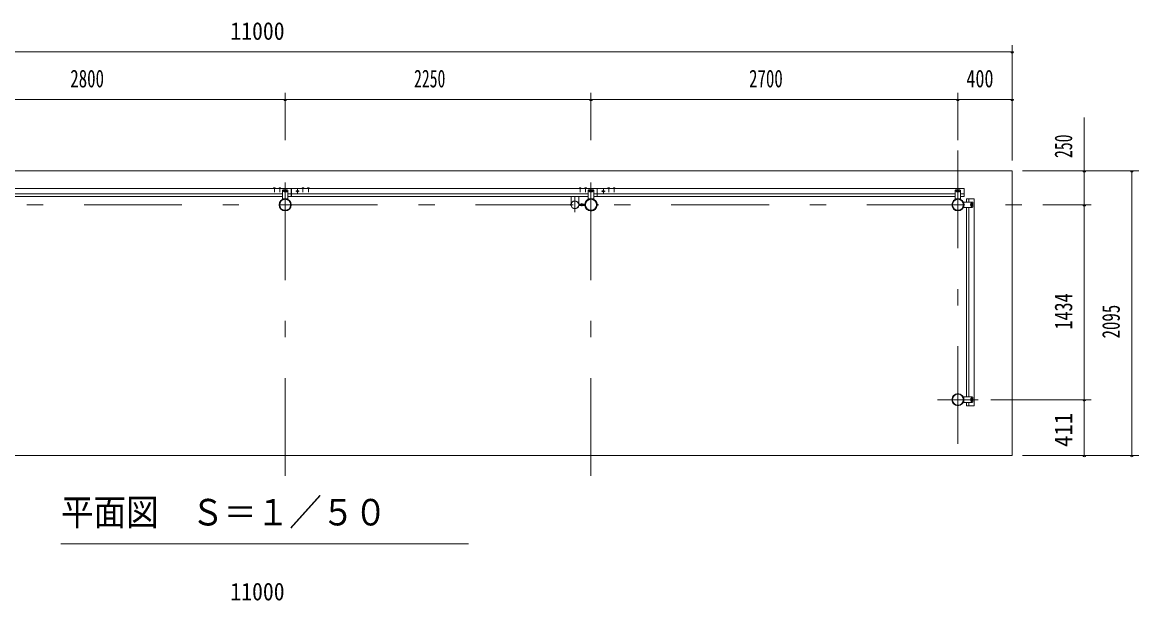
# Model space of a CAD drawing. Units: millimetres, scale not verified, with parts at other scales. Extents: x -26655 to 26659, y -10500 to 10500.
# Drawn here: x 2102 to 10316, y -4498 to -243 of the extents above; entities that cross this region are included whole.
import ezdxf
from ezdxf.enums import TextEntityAlignment as Align

# ---------------------------------------------------------------- set-up
doc = ezdxf.new("R2010")
doc.units = ezdxf.units.MM
doc.header["$LTSCALE"] = 60
doc.linetypes.add('USER3', pattern=[24, 12, -5, 2, -5])
for name, color, linetype, lineweight in [('0-2_1-05BOLD', 7, 'Continuous', 18), ('0-3_1-25CENTER', 3, 'USER3', 18), ('0-5_1-55DIM', 3, 'Continuous', 18)]:
    doc.layers.add(name, color=color, linetype=linetype, lineweight=lineweight)
doc.styles.add('ＭＳ ゴシック', font='')
doc.styles.get('ＭＳ ゴシック').set_extended_font_data('MS Gothic')

msp = doc.modelspace()

# ---------------------------------------------------------------- linework, layer by layer
at = {"layer": '0-2_1-05BOLD'}
for p, q in [((9031.49, -1465.78), (1282.49, -1465.78)), ((3952.09, -1460.18), (3951.22, -1460.68)), ((3951.22, -1460.68), (3951.22, -1464.18)), ((3961.89, -1460.18), (3952.09, -1460.18)), ((3954.1, -1460.68), (3954.1, -1464.18)), ((3959.88, -1460.68), (3959.88, -1464.18)), ((3963.24, -1464.18), (3963.24, -1465.78)), ((3992.09, -1460.18), (3991.22, -1460.68)), ((3991.22, -1460.68), (3991.22, -1464.18)), ((4001.89, -1460.18), (3992.09, -1460.18)), ((3994.1, -1460.68), (3994.1, -1464.18)), ((3999.88, -1460.68), (3999.88, -1464.18)), ((4003.24, -1464.18), (4003.24, -1465.78)), ((4021.49, -1475.28), (4051.49, -1475.28)), ((4081.49, -1523.38), (4081.49, -1465.78)), ((4081.49, -1467.38), (4082.49, -1467.38)), ((4082.49, -1523.38), (4082.49, -1465.78)), ((4162.09, -1460.18), (4161.22, -1460.68)), ((4161.22, -1460.68), (4161.22, -1464.18)), ((4171.89, -1460.18), (4162.09, -1460.18)), ((4164.1, -1460.68), (4164.1, -1464.18)), ((4169.87, -1460.68), (4169.87, -1464.18)), ((4173.24, -1464.18), (4173.24, -1465.78)), ((4202.09, -1460.18), (4201.22, -1460.68)), ((4201.22, -1460.68), (4201.22, -1464.18)), ((4211.89, -1460.18), (4202.09, -1460.18)), ((4204.1, -1460.68), (4204.1, -1464.18)), ((4209.88, -1460.68), (4209.88, -1464.18)), ((4213.24, -1464.18), (4213.24, -1465.78)), ((6200.74, -1464.18), (6200.74, -1465.78)), ((6213.24, -1464.18), (6200.74, -1464.18)), ((6204.1, -1460.68), (6204.1, -1464.18)), ((6209.88, -1460.68), (6209.88, -1464.18)), ((6211.89, -1460.18), (6212.76, -1460.68)), ((6212.76, -1460.68), (6212.76, -1464.18)), ((6213.24, -1464.18), (6213.24, -1465.78)), ((6240.74, -1464.18), (6240.74, -1465.78)), ((6253.24, -1464.18), (6240.74, -1464.18)), ((6244.1, -1460.68), (6244.1, -1464.18)), ((6249.88, -1460.68), (6249.88, -1464.18)), ((6251.89, -1460.18), (6252.76, -1460.68)), ((6252.76, -1460.68), (6252.76, -1464.18)), ((6253.24, -1464.18), (6253.24, -1465.78)), ((6271.49, -1475.28), (6301.49, -1475.28)), ((6331.49, -1523.38), (6331.49, -1465.78)), ((6331.49, -1467.38), (6332.49, -1467.38)), ((6332.49, -1523.38), (6332.49, -1465.78)), ((6412.09, -1460.18), (6411.22, -1460.68)), ((6411.22, -1460.68), (6411.22, -1464.18)), ((6421.89, -1460.18), (6412.09, -1460.18)), ((6414.1, -1460.68), (6414.1, -1464.18)), ((6419.88, -1460.68), (6419.88, -1464.18)), ((6423.24, -1464.18), (6423.24, -1465.78)), ((6452.09, -1460.18), (6451.22, -1460.68)), ((6451.22, -1460.68), (6451.22, -1464.18)), ((6461.89, -1460.18), (6452.09, -1460.18)), ((6454.1, -1460.68), (6454.1, -1464.18)), ((6459.88, -1460.68), (6459.88, -1464.18)), ((6463.24, -1464.18), (6463.24, -1465.78)), ((8971.49, -1475.28), (9001.49, -1475.28)), ((9031.49, -1523.38), (9031.49, -1465.78)), ((1282.49, -1505.78), (4016.49, -1505.78)), ((4016.49, -1480.28), (4016.49, -1540.78)), ((4016.49, -1540.78), (4056.49, -1540.78)), ((4027.99, -1481.78), (4031.69, -1481.78)), ((4031.69, -1489.78), (4027.99, -1489.78)), ((4031.49, -1488.67), (4031.49, -1482.89)), ((4036.49, -1491.55), (4031.49, -1488.67)), ((4041.49, -1488.67), (4036.49, -1491.55)), ((4041.29, -1481.78), (4044.99, -1481.78)), ((4044.99, -1489.78), (4041.29, -1489.78)), ((4041.49, -1488.67), (4041.49, -1482.89)), ((4056.49, -1480.28), (4056.49, -1540.78)), ((4056.49, -1505.78), (6266.49, -1505.78)), ((6266.49, -1523.38), (4056.49, -1523.38)), ((4082.49, -1502.38), (4081.49, -1502.38)), ((4122.49, -1488.67), (4127.49, -1491.55)), ((4127.49, -1491.55), (4132.49, -1488.67)), ((4132.49, -1488.67), (4132.49, -1482.89)), ((6140.99, -1575.81), (6140.99, -1523.38)), ((6195.99, -1575.81), (6195.99, -1523.38)), ((6266.49, -1480.28), (6266.49, -1540.78)), ((6306.49, -1540.78), (6266.49, -1540.78)), ((6277.99, -1481.78), (6281.69, -1481.78)), ((6281.69, -1489.78), (6277.99, -1489.78)), ((6286.49, -1480), (6281.49, -1482.89)), ((6291.49, -1482.89), (6286.49, -1480)), ((6291.29, -1481.78), (6294.99, -1481.78)), ((6294.99, -1489.78), (6291.29, -1489.78)), ((6291.49, -1488.67), (6291.49, -1482.89)), ((6306.49, -1480.28), (6306.49, -1540.78)), ((6306.49, -1505.78), (8966.49, -1505.78)), ((8966.49, -1523.38), (6306.49, -1523.38)), ((6332.49, -1502.38), (6331.49, -1502.38)), ((6372.49, -1488.67), (6377.49, -1491.55)), ((6377.49, -1491.55), (6382.49, -1488.67)), ((6382.49, -1488.67), (6382.49, -1482.89)), ((8966.49, -1480.28), (8966.49, -1540.78)), ((8966.49, -1540.78), (9006.49, -1540.78)), ((8977.99, -1481.78), (8981.69, -1481.78)), ((8981.69, -1489.78), (8977.99, -1489.78)), ((8986.49, -1480), (8981.49, -1482.89)), ((8981.49, -1488.67), (8981.49, -1482.89)), ((8991.49, -1482.89), (8986.49, -1480)), ((8991.29, -1481.78), (8994.99, -1481.78)), ((8994.99, -1489.78), (8991.29, -1489.78)), ((8991.49, -1488.67), (8991.49, -1482.89)), ((9006.49, -1480.28), (9006.49, -1540.78)), ((9006.49, -1505.78), (9031.49, -1505.78)), ((9031.49, -1523.38), (9006.49, -1523.38)), ((9048.44, -1540.33), (9048.44, -1565.33)), ((9066.04, -1565.33), (9066.04, -1540.33)), ((6195.83, -1582.33), (6242.04, -1582.33)), ((6195.83, -1588.32), (6242.04, -1588.32)), ((6197.23, -1580.72), (6240.57, -1580.72)), ((6197.23, -1589.93), (6240.57, -1589.93)), ((9031.04, -1605.33), (9031.04, -1565.33)), ((9091.54, -1565.33), (9031.04, -1565.33)), ((9091.54, -1605.33), (9031.04, -1605.33)), ((9048.44, -1605.33), (9048.44, -2999.33)), ((9066.04, -2999.33), (9066.04, -1605.33)), ((9082.04, -1576.83), (9082.04, -1580.53)), ((9082.04, -1590.13), (9082.04, -1593.83)), ((9083.15, -1580.33), (9088.92, -1580.33)), ((9088.92, -1580.33), (9091.81, -1585.33)), ((9091.81, -1585.33), (9088.93, -1590.33)), ((9090.04, -1580.53), (9090.04, -1576.83)), ((9090.04, -1593.83), (9090.04, -1590.13)), ((9096.54, -1600.33), (9096.54, -1570.33)), ((9080.26, -3019.33), (9083.15, -3014.33)), ((9083.15, -3024.33), (9080.26, -3019.33)), ((9082.04, -3014.53), (9082.04, -3010.83)), ((9082.04, -3027.83), (9082.04, -3024.13)), ((9083.15, -3014.33), (9088.93, -3014.33)), ((9090.04, -3010.83), (9090.04, -3014.53)), ((9090.04, -3024.13), (9090.04, -3027.83)), ((9096.54, -3004.33), (9096.54, -3034.33)), ((9091.54, -3039.33), (9031.04, -3039.33)), ((9048.44, -3064.33), (9048.44, -3039.33)), ((9048.44, -3064.33), (9106.04, -3064.33)), ((9066.04, -3039.33), (9066.04, -3064.33))]:
    msp.add_line(p, q, dxfattribs=at)
msp.add_lwpolyline([(-1613.51, -3430.33), (-1613.51, -1335.33), (9386.48, -1335.33), (9386.48, -3430.33)], close=True, dxfattribs=at)
for points in [[(4016.49, -1523.38), (1282.49, -1523.38), (1282.49, -1465.78)], [(3963.24, -1464.18), (3950.74, -1464.18), (3950.74, -1465.78)], [(3961.89, -1460.18), (3962.76, -1460.68), (3962.76, -1464.18)], [(4003.24, -1464.18), (3990.74, -1464.18), (3990.74, -1465.78)], [(4001.89, -1460.18), (4002.76, -1460.68), (4002.76, -1464.18)], [(4173.24, -1464.18), (4160.74, -1464.18), (4160.74, -1465.78)], [(4171.89, -1460.18), (4172.76, -1460.68), (4172.76, -1464.18)], [(4213.24, -1464.18), (4200.74, -1464.18), (4200.74, -1465.78)], [(4211.89, -1460.18), (4212.76, -1460.68), (4212.76, -1464.18)], [(6211.89, -1460.18), (6202.09, -1460.18), (6201.22, -1460.68), (6201.22, -1464.18)], [(6251.89, -1460.18), (6242.09, -1460.18), (6241.22, -1460.68), (6241.22, -1464.18)], [(6423.24, -1464.18), (6410.74, -1464.18), (6410.74, -1465.78)], [(6421.89, -1460.18), (6422.76, -1460.68), (6422.76, -1464.18)], [(6463.24, -1464.18), (6450.74, -1464.18), (6450.74, -1465.78)], [(6461.89, -1460.18), (6462.76, -1460.68), (6462.76, -1464.18)], [(4041.49, -1482.89), (4036.49, -1480), (4031.49, -1482.89)], [(4122.49, -1488.67), (4122.49, -1482.89), (4127.49, -1480), (4132.49, -1482.89)], [(6291.49, -1488.67), (6286.49, -1491.55), (6281.49, -1488.67), (6281.49, -1482.89)], [(6372.49, -1488.67), (6372.49, -1482.89), (6377.49, -1480), (6382.49, -1482.89)], [(8991.49, -1488.67), (8986.49, -1491.55), (8981.49, -1488.67)], [(9048.44, -1540.33), (9106.04, -1540.33), (9106.04, -3064.33)], [(9083.15, -1580.33), (9080.26, -1585.33), (9083.15, -1590.33), (9088.93, -1590.33)], [(9091.54, -2999.33), (9031.04, -2999.33), (9031.04, -3039.33)], [(9083.15, -3024.33), (9088.92, -3024.33), (9091.81, -3019.33), (9088.93, -3014.33)]]:
    msp.add_lwpolyline(points, dxfattribs=at)
for centre, radius in [((4036.49, -1585.33), 44.55), ((4036.49, -1585.33), 40.35), ((4036.49, -1485.78), 6.25), ((4036.49, -1485.78), 4.9), ((4127.49, -1485.78), 6.25), ((4127.49, -1485.78), 4.9), ((6168.49, -1585.33), 27.5), ((6286.49, -1585.33), 44.55), ((6286.49, -1585.33), 40.35), ((6286.49, -1485.78), 6.25), ((6286.49, -1485.78), 4.9), ((6377.49, -1485.78), 6.25), ((6377.49, -1485.78), 4.9), ((8986.49, -1585.33), 44.55), ((8986.49, -1585.33), 40.35), ((8986.49, -1485.78), 6.25), ((8986.49, -1485.78), 4.9), ((6137.14, -1585.33), 2.25), ((6334.89, -1585.33), 2.25), ((9086.04, -1585.33), 6.25), ((9086.04, -1585.33), 4.9), ((8986.49, -3019.33), 44.55), ((8986.49, -3019.33), 40.35), ((9086.04, -3019.33), 6.25), ((9086.04, -3019.33), 4.9)]:
    msp.add_circle(centre, radius, dxfattribs=at)
for centre, radius, start, end in [((3952.66, -1462.49), 2.32, 51.45377, 90), ((3956.99, -1468.69), 8.51, 70.16867, 109.82912), ((3961.32, -1462.5), 2.32, 90, 128.53143), ((3992.66, -1462.49), 2.32, 51.45377, 90), ((3996.99, -1468.69), 8.51, 70.16867, 109.82912), ((4001.32, -1462.5), 2.32, 90, 128.53143), ((4021.49, -1480.28), 5, 90, 180), ((4051.49, -1480.28), 5, 0, 90), ((4162.66, -1462.49), 2.32, 51.45377, 90), ((4166.99, -1468.69), 8.51, 70.16867, 109.82912), ((4171.32, -1462.5), 2.32, 90, 128.53143), ((4202.66, -1462.49), 2.32, 51.45377, 90), ((4206.99, -1468.69), 8.51, 70.16867, 109.82912), ((4211.32, -1462.5), 2.32, 90, 128.53143), ((6202.66, -1462.49), 2.32, 51.45377, 90), ((6206.99, -1468.69), 8.51, 70.16867, 109.82912), ((6211.32, -1462.5), 2.32, 90, 128.53143), ((6242.66, -1462.49), 2.32, 51.45377, 90), ((6246.99, -1468.69), 8.51, 70.16867, 109.82912), ((6251.32, -1462.5), 2.32, 90, 128.53143), ((6271.49, -1480.28), 5, 90, 180), ((6301.49, -1480.28), 5, 0, 90), ((6412.66, -1462.49), 2.32, 51.45377, 90), ((6416.99, -1468.69), 8.51, 70.16867, 109.82912), ((6421.32, -1462.5), 2.32, 90, 128.53143), ((6452.66, -1462.49), 2.32, 51.45377, 90), ((6456.99, -1468.69), 8.51, 70.16867, 109.82912), ((6461.32, -1462.5), 2.32, 90, 128.53143), ((8971.49, -1480.28), 5, 90, 180), ((9001.49, -1480.28), 5, 0, 90), ((4027.99, -1485.78), 4, 90, 270), ((4044.99, -1485.78), 4, 270, 90), ((6168.49, -1585.33), 29.1, 9.09488, 180), ((6168.49, -1602.73), 44.9, 109.58864, 127.76454), ((6168.49, -1602.73), 44.9, 52.23546, 70.41136), ((6286.49, -1585.33), 46.15, 359.99892, 174.27287), ((6277.99, -1485.78), 4, 90, 270), ((6294.99, -1485.78), 4, 270, 90), ((8977.99, -1485.78), 4, 90, 270), ((8994.99, -1485.78), 4, 270, 90), ((6137.14, -1585.33), 3.85, 51.34222, 0), ((6168.49, -1585.33), 29.1, 185.93016, 350.90979), ((6286.49, -1585.33), 46.15, 185.71837, 356.21085), ((6334.89, -1585.33), 3.85, 180, 127.90752), ((9086.04, -1576.83), 4, 0, 180), ((9086.04, -1593.83), 4, 180, 0), ((9091.54, -1570.33), 5, 0, 90), ((9091.54, -1600.33), 5, 270, 0), ((9086.04, -3010.83), 4, 0, 180), ((9086.04, -3027.83), 4, 180, 0), ((9091.54, -3004.33), 5, 0, 90), ((9091.54, -3034.33), 5, 270, 0)]:
    msp.add_arc(centre, radius, start, end, dxfattribs=at)
at = {"layer": '0-3_1-25CENTER'}
for p, q in [((4036.49, -3580.33), (4036.49, -1185.33)), ((6286.49, -3580.33), (6286.49, -1185.33)), ((8986.49, -1185.33), (8986.49, -3580.33)), ((3956.99, -1457.76), (3956.99, -1492.64)), ((3996.99, -1457.76), (3996.99, -1492.64)), ((4127.49, -1505.78), (4127.49, -1465.78)), ((4166.99, -1457.76), (4166.99, -1492.64)), ((4206.99, -1457.76), (4206.99, -1492.64)), ((6206.99, -1457.76), (6206.99, -1492.64)), ((6246.99, -1457.76), (6246.99, -1492.64)), ((6377.49, -1505.78), (6377.49, -1465.78)), ((6416.99, -1457.76), (6416.99, -1492.64)), ((6456.99, -1457.76), (6456.99, -1492.64)), ((4053.99, -1485.78), (4018.99, -1485.78)), ((4114.99, -1485.78), (4139.99, -1485.78)), ((6168.49, -1530.33), (6168.49, -1640.33)), ((6303.99, -1485.78), (6268.99, -1485.78)), ((6364.99, -1485.78), (6389.99, -1485.78)), ((9003.99, -1485.78), (8968.99, -1485.78)), ((-1763.51, -1585.33), (9536.49, -1585.33)), ((6218.97, -1596.09), (6218.97, -1574.56)), ((9086.04, -1567.83), (9086.04, -1602.83)), ((8836.49, -3019.33), (9136.49, -3019.33)), ((9086.04, -3036.83), (9086.04, -3001.83))]:
    msp.add_line(p, q, dxfattribs=at)
at = {"layer": '0-5_1-55DIM'}
for p, q in [((9386.48, -1260.33), (9386.48, -410.33)), ((-1613.51, -460.33), (9386.48, -460.33)), ((9396.48, -460.33), (9376.48, -460.33)), ((-1613.51, -810.33), (9386.48, -810.33)), ((4046.49, -810.33), (4026.49, -810.33)), ((4036.49, -1110.33), (4036.49, -760.33)), ((6296.49, -810.33), (6276.49, -810.33)), ((6286.49, -1110.33), (6286.49, -760.33)), ((8996.49, -810.33), (8976.49, -810.33)), ((8986.49, -1110.33), (8986.49, -760.33)), ((9396.48, -810.33), (9376.48, -810.33)), ((9916.49, -3430.33), (9916.49, -942.83)), ((9461.49, -1335.33), (10316.49, -1335.33)), ((9926.49, -1335.33), (9906.49, -1335.33)), ((10276.49, -1335.33), (10256.49, -1335.33)), ((10266.49, -1335.33), (10266.49, -3430.33)), ((9611.49, -1585.33), (9966.49, -1585.33)), ((9926.49, -1585.33), (9906.49, -1585.33)), ((9228.71, -3019.33), (9966.49, -3019.33)), ((9926.49, -3019.33), (9906.49, -3019.33)), ((9461.49, -3430.33), (10316.49, -3430.33)), ((9926.49, -3430.33), (9906.49, -3430.33)), ((10276.49, -3430.33), (10256.49, -3430.33)), ((2386.49, -4080.33), (5386.49, -4080.33))]:
    msp.add_line(p, q, dxfattribs=at)
for centre in [(9386.48, -460.33), (4036.49, -810.33), (6286.49, -810.33), (8986.49, -810.33), (9386.48, -810.33), (9916.49, -1335.33), (10266.49, -1335.33), (9916.49, -1585.33), (9916.49, -3019.33), (9916.49, -3430.33), (10266.49, -3430.33)]:
    msp.add_arc(centre, 10, 180, 0, dxfattribs=at)

# ---------------------------------------------------------------- texts
at = {"layer": '0-5_1-55DIM', "color": 7, "style": 'ＭＳ ゴシック'}
for s, height, width, p in [('11000', 130.2, 0.9, (3633.44, -410.33)), ('2800', 130.2, 0.7, (2455.22, -760.33)), ('2250', 130.2, 0.65, (4984.81, -760.33)), ('2700', 130.2, 0.7, (7449.89, -760.33)), ('400', 130.2, 0.75, (9048.86, -760.33)), ('平面図\u3000Ｓ＝１／５０', 195.4, 0.9, (2386.49, -4003.68)), ('11000', 130.2, 0.9, (3633.44, -4535.33))]:
    msp.add_text(s, height=height, dxfattribs=dict(at, width=width)).set_placement(p, align=Align.BOTTOM_LEFT)
for s, width, p in [('250', 0.65, (9866.49, -1240.91)), ('1434', 0.75, (9866.49, -2502.85)), ('2095', 0.7, (10216.49, -2568.84)), ('411', 0.95, (9866.49, -3368.05))]:
    msp.add_text(s, height=130.2, rotation=90, dxfattribs=dict(at, width=width)).set_placement(p, align=Align.BOTTOM_LEFT)

doc.saveas('drawing.dxf')
